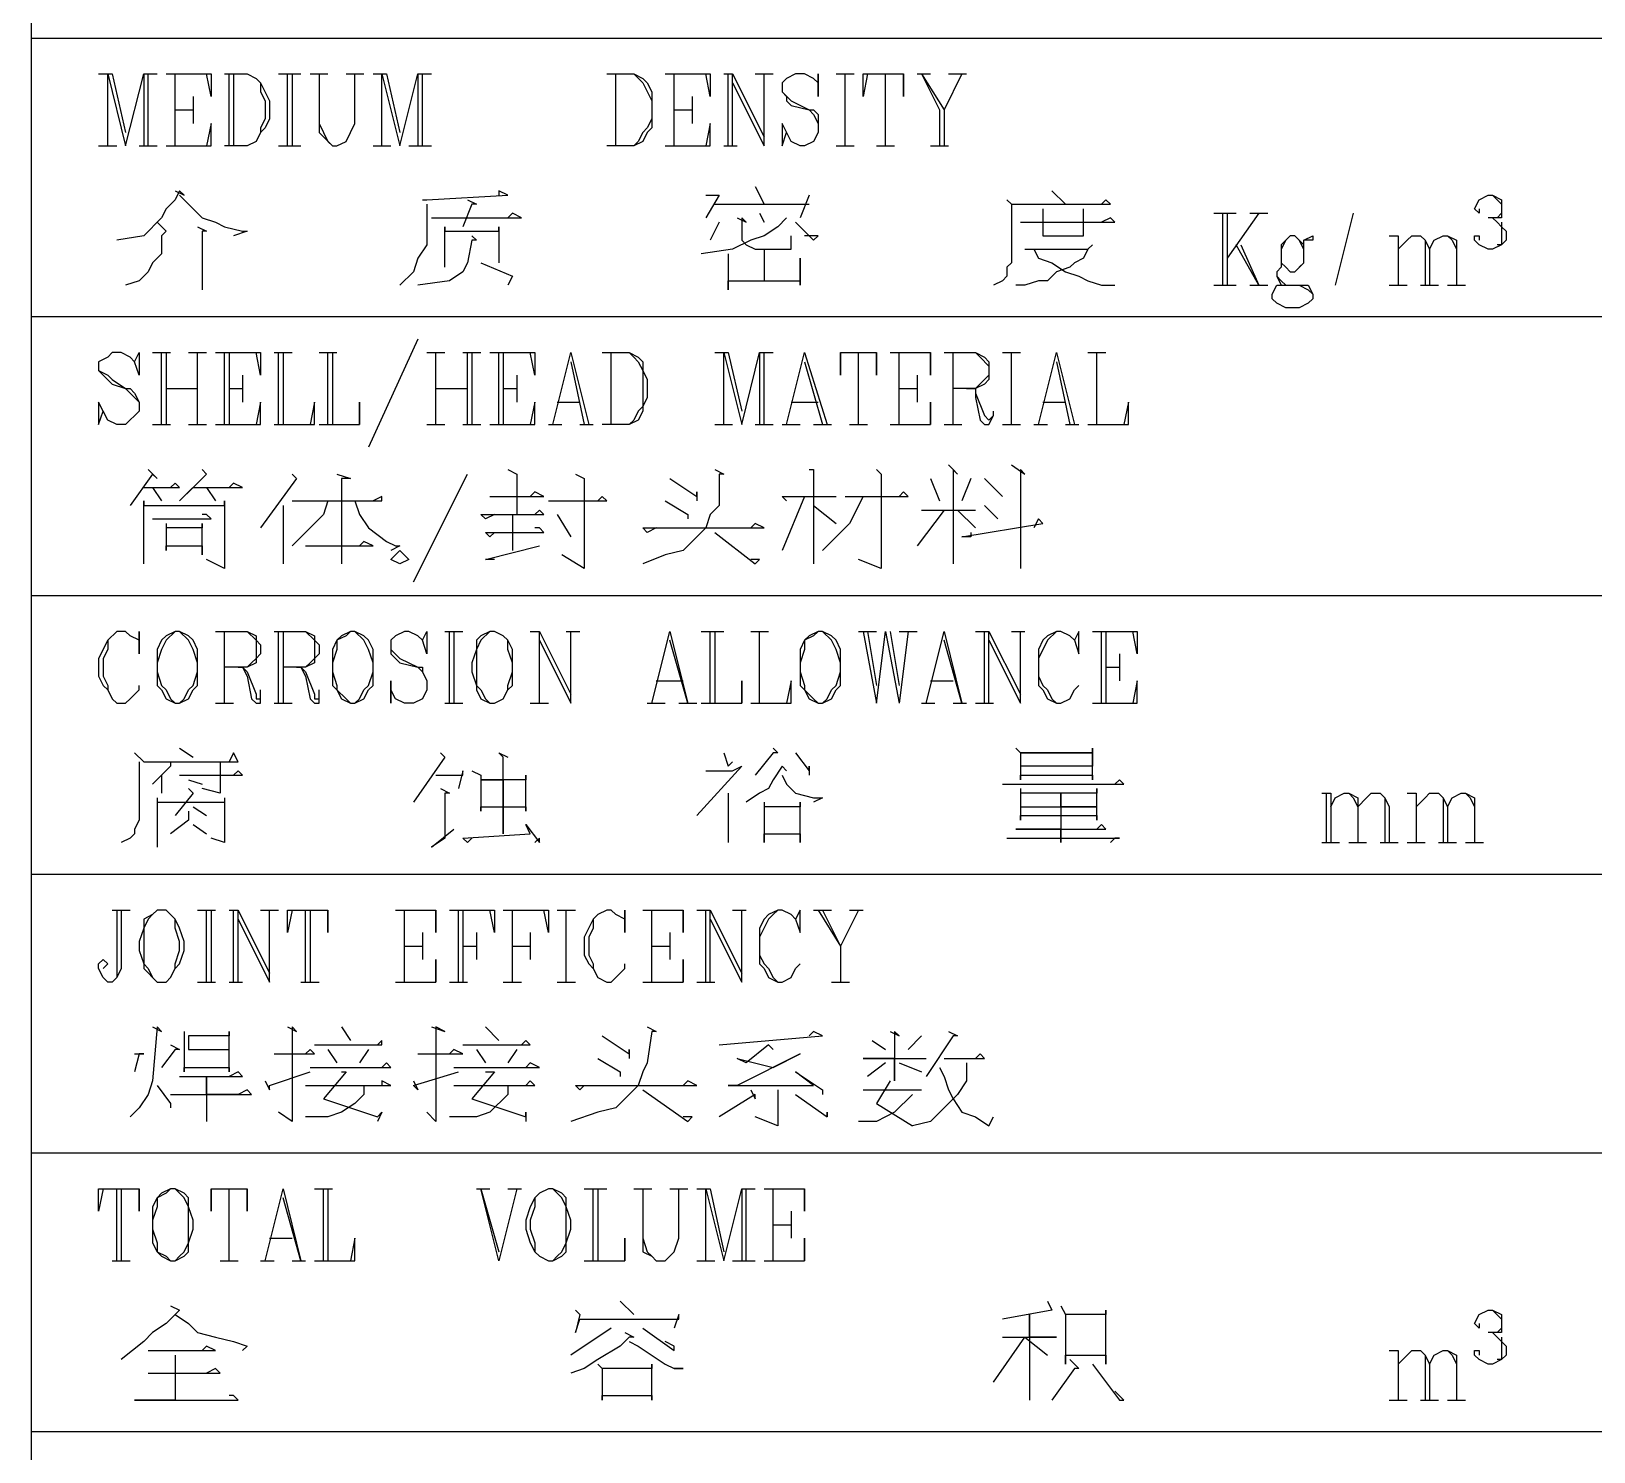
# Model space of a CAD drawing. Extents: x 51 to 246, y 3 to 417.
# Drawn here: x 183.56 to 198.27, y 373.23 to 386.61 of the extents above; entities that cross this region are included whole.
import ezdxf

# ---------------------------------------------------------------- set-up
doc = ezdxf.new("R2010")
doc.units = 0
doc.header["$MEASUREMENT"] = 0
doc.layers.add('_____1', color=160, linetype='Continuous')

msp = doc.modelspace()

# ---------------------------------------------------------------- linework, layer by layer
at = {"layer": '_____1', "color": 7}
for p, q in [((183.557, 413.766), (183.557, 349.758)), ((183.557, 386.545), (209.804, 386.545)), ((184.192, 386.207), (184.319, 386.207)), ((184.277, 385.529), (184.277, 386.207)), ((184.319, 386.207), (184.446, 385.656)), ((184.616, 386.207), (184.743, 386.207)), ((184.658, 385.529), (184.658, 386.207)), ((184.912, 385.529), (184.912, 386.207)), ((185.42, 385.529), (185.42, 386.207)), ((185.462, 386.207), (185.462, 385.529)), ((185.886, 386.207), (186.097, 386.207)), ((185.97, 385.529), (185.97, 386.207)), ((186.013, 386.207), (186.013, 385.529)), ((186.182, 386.207), (186.351, 386.207)), ((186.521, 386.207), (186.69, 386.207)), ((186.775, 386.207), (186.902, 386.207)), ((186.859, 385.529), (186.859, 386.207)), ((186.902, 386.207), (187.029, 385.656)), ((187.198, 386.207), (187.325, 386.207)), ((187.24, 385.529), (187.24, 386.207)), ((189.061, 385.529), (189.061, 386.207)), ((189.611, 385.529), (189.611, 386.207)), ((190.077, 386.207), (190.161, 386.207)), ((190.119, 385.529), (190.119, 386.207)), ((190.373, 386.207), (190.542, 386.207)), ((191.135, 386.207), (191.304, 386.207)), ((191.22, 385.529), (191.22, 386.207)), ((191.601, 385.529), (191.601, 386.207)), ((191.897, 386.207), (192.024, 386.207)), ((192.32, 386.207), (192.151, 385.868)), ((192.193, 386.207), (192.363, 386.207)), ((184.912, 385.868), (185.081, 385.868)), ((185.081, 385.995), (185.081, 385.741)), ((189.611, 385.868), (189.78, 385.868)), ((189.78, 385.995), (189.78, 385.741)), ((184.192, 385.529), (184.362, 385.529)), ((184.573, 385.529), (184.743, 385.529)), ((185.886, 385.529), (186.097, 385.529)), ((186.775, 385.529), (186.944, 385.529)), ((187.113, 385.529), (187.325, 385.529)), ((190.077, 385.529), (190.204, 385.529)), ((191.135, 385.529), (191.304, 385.529)), ((191.516, 385.529), (191.685, 385.529)), ((192.024, 385.529), (192.193, 385.529)), ((190.373, 385.148), (190.458, 384.979)), ((190.881, 385.064), (190.796, 384.852)), ((193.167, 385.106), (193.294, 384.979)), ((189.992, 384.979), (190.881, 384.979)), ((190.415, 384.894), (190.458, 384.81)), ((194.691, 384.894), (194.903, 384.894)), ((194.776, 384.217), (194.776, 384.894)), ((194.818, 384.894), (194.818, 384.217)), ((195.114, 384.894), (194.818, 384.471)), ((195.03, 384.894), (195.199, 384.894)), ((196.003, 384.894), (195.834, 384.217)), ((190.034, 384.81), (189.95, 384.64)), ((190.458, 384.556), (190.458, 384.259)), ((196.342, 384.683), (196.427, 384.683)), ((196.427, 384.683), (196.427, 384.217)), ((194.691, 384.217), (194.903, 384.217)), ((195.03, 384.217), (195.199, 384.217)), ((196.342, 384.217), (196.511, 384.217)), ((196.638, 384.217), (196.808, 384.217)), ((196.892, 384.217), (197.062, 384.217)), ((183.557, 383.921), (209.804, 383.921)), ((187.198, 383.709), (186.732, 382.693)), ((184.7, 383.582), (184.87, 383.582)), ((184.785, 382.905), (184.785, 383.582)), ((184.827, 383.582), (184.827, 382.905)), ((185.039, 383.582), (185.208, 383.582)), ((185.124, 382.905), (185.124, 383.582)), ((185.378, 382.905), (185.378, 383.582)), ((185.42, 383.582), (185.42, 382.905)), ((185.843, 383.582), (186.013, 383.582)), ((185.886, 382.905), (185.886, 383.582)), ((185.928, 383.582), (185.928, 382.905)), ((186.267, 383.582), (186.436, 383.582)), ((186.351, 382.905), (186.351, 383.582)), ((186.394, 383.582), (186.394, 382.905)), ((187.283, 383.582), (187.452, 383.582)), ((187.367, 382.905), (187.367, 383.582)), ((187.621, 383.582), (187.791, 383.582)), ((187.664, 382.905), (187.664, 383.582)), ((187.706, 383.582), (187.706, 382.905)), ((187.96, 382.905), (187.96, 383.582)), ((188.002, 383.582), (188.002, 382.905)), ((189.018, 382.905), (189.018, 383.582)), ((189.992, 383.582), (190.119, 383.582)), ((190.077, 382.905), (190.077, 383.582)), ((190.119, 383.582), (190.246, 383.032)), ((190.415, 383.582), (190.542, 383.582)), ((190.458, 382.905), (190.458, 383.582)), ((191.347, 382.905), (191.347, 383.582)), ((191.728, 382.905), (191.728, 383.582)), ((192.236, 382.905), (192.236, 383.582)), ((192.701, 383.582), (192.871, 383.582)), ((192.786, 382.905), (192.786, 383.582)), ((193.506, 383.582), (193.675, 383.582)), ((193.59, 382.905), (193.59, 383.582)), ((185.547, 383.37), (185.547, 383.116)), ((188.129, 383.37), (188.129, 383.116)), ((188.637, 383.497), (188.764, 382.905)), ((190.839, 383.497), (191.008, 382.905)), ((191.897, 383.37), (191.897, 383.116)), ((193.209, 383.497), (193.336, 382.905)), ((184.827, 383.243), (185.124, 383.243)), ((185.42, 383.243), (185.547, 383.243)), ((187.367, 383.243), (187.664, 383.243)), ((188.002, 383.243), (188.129, 383.243)), ((191.728, 383.243), (191.897, 383.243)), ((188.51, 383.116), (188.722, 383.116)), ((190.712, 383.116), (190.966, 383.116)), ((193.082, 383.116), (193.294, 383.116)), ((184.7, 382.905), (184.87, 382.905)), ((185.039, 382.905), (185.208, 382.905)), ((187.283, 382.905), (187.452, 382.905)), ((187.621, 382.905), (187.791, 382.905)), ((188.426, 382.905), (188.553, 382.905)), ((188.722, 382.905), (188.849, 382.905)), ((189.992, 382.905), (190.161, 382.905)), ((190.373, 382.905), (190.542, 382.905)), ((190.627, 382.905), (190.796, 382.905)), ((190.923, 382.905), (191.093, 382.905)), ((191.262, 382.905), (191.431, 382.905)), ((192.151, 382.905), (192.32, 382.905)), ((192.701, 382.905), (192.871, 382.905)), ((192.998, 382.905), (193.125, 382.905)), ((193.294, 382.905), (193.421, 382.905)), ((187.156, 381.423), (187.664, 382.439)), ((192.024, 382.397), (192.109, 382.185)), ((192.405, 382.397), (192.32, 382.185)), ((192.532, 382.397), (192.701, 382.227)), ((184.7, 382.312), (184.785, 382.185)), ((185.208, 382.312), (185.293, 382.185)), ((190.839, 382.227), (190.627, 381.719)), ((185.928, 382.143), (185.928, 381.592)), ((188.087, 382.058), (188.087, 381.719)), ((188.51, 382.058), (188.637, 381.846)), ((190.923, 382.143), (191.135, 381.973)), ((192.151, 382.1), (191.897, 381.762)), ((191.939, 382.1), (192.447, 382.1)), ((192.278, 382.1), (192.447, 381.931)), ((192.532, 382.143), (192.659, 382.016)), ((183.557, 381.296), (209.804, 381.296)), ((185.378, 380.28), (185.378, 380.957)), ((185.886, 380.28), (185.886, 380.957)), ((185.928, 380.957), (185.928, 380.28)), ((187.452, 380.957), (187.621, 380.957)), ((187.494, 380.28), (187.494, 380.957)), ((187.537, 380.957), (187.537, 380.28)), ((188.256, 380.957), (188.341, 380.957)), ((188.341, 380.28), (188.341, 380.957)), ((188.341, 380.957), (188.637, 380.365)), ((188.595, 380.957), (188.722, 380.957)), ((189.865, 380.957), (190.077, 380.957)), ((189.95, 380.28), (189.95, 380.957)), ((189.992, 380.957), (189.992, 380.28)), ((190.331, 380.957), (190.5, 380.957)), ((190.415, 380.28), (190.415, 380.957)), ((191.347, 380.957), (191.516, 380.957)), ((191.389, 380.957), (191.516, 380.28)), ((191.431, 380.957), (191.516, 380.449)), ((191.643, 380.957), (191.728, 380.449)), ((191.812, 380.957), (191.728, 380.28)), ((191.728, 380.957), (191.897, 380.957)), ((192.447, 380.957), (192.574, 380.957)), ((192.532, 380.28), (192.532, 380.957)), ((192.786, 380.957), (192.913, 380.957)), ((193.633, 380.28), (193.633, 380.957)), ((193.675, 380.957), (193.675, 380.28)), ((193.802, 380.746), (193.802, 380.492)), ((193.675, 380.619), (193.802, 380.619)), ((189.442, 380.492), (189.696, 380.492)), ((192.024, 380.492), (192.236, 380.492)), ((185.293, 380.28), (185.462, 380.28)), ((185.843, 380.28), (186.013, 380.28)), ((187.452, 380.28), (187.621, 380.28)), ((188.256, 380.28), (188.426, 380.28)), ((189.357, 380.28), (189.526, 380.28)), ((189.653, 380.28), (189.823, 380.28)), ((191.939, 380.28), (192.066, 380.28)), ((192.236, 380.28), (192.363, 380.28)), ((192.447, 380.28), (192.617, 380.28)), ((184.954, 379.857), (185.081, 379.772)), ((184.785, 379.603), (184.785, 379.433)), ((185.039, 379.56), (185.166, 379.518)), ((184.743, 379.391), (184.743, 378.925)), ((190.119, 379.433), (190.119, 378.968)), ((195.707, 379.433), (195.792, 379.433)), ((195.749, 379.433), (195.749, 378.968)), ((195.792, 379.433), (195.792, 378.968)), ((196.511, 379.433), (196.596, 379.433)), ((196.596, 379.433), (196.596, 378.968)), ((184.743, 379.349), (185.378, 379.349)), ((185.081, 379.306), (185.208, 379.222)), ((185.081, 379.137), (185.208, 379.052)), ((195.707, 378.968), (195.876, 378.968)), ((195.961, 378.968), (196.13, 378.968)), ((196.257, 378.968), (196.427, 378.968)), ((196.511, 378.968), (196.681, 378.968)), ((196.808, 378.968), (196.977, 378.968)), ((197.062, 378.968), (197.231, 378.968)), ((183.557, 378.671), (209.804, 378.671)), ((184.319, 378.333), (184.489, 378.333)), ((185.124, 378.333), (185.293, 378.333)), ((185.208, 377.655), (185.208, 378.333)), ((185.251, 378.333), (185.251, 377.655)), ((185.42, 378.333), (185.505, 378.333)), ((185.462, 377.655), (185.462, 378.333)), ((185.716, 378.333), (185.886, 378.333)), ((186.14, 377.655), (186.14, 378.333)), ((186.182, 378.333), (186.182, 377.655)), ((187.071, 377.655), (187.071, 378.333)), ((187.579, 377.655), (187.579, 378.333)), ((187.621, 378.333), (187.621, 377.655)), ((188.087, 377.655), (188.087, 378.333)), ((188.51, 378.333), (188.68, 378.333)), ((188.595, 377.655), (188.595, 378.333)), ((189.399, 377.655), (189.399, 378.333)), ((189.823, 378.333), (189.95, 378.333)), ((189.907, 377.655), (189.907, 378.333)), ((190.161, 378.333), (190.288, 378.333)), ((190.923, 378.333), (191.093, 378.333)), ((191.347, 378.333), (191.177, 377.994)), ((191.262, 378.333), (191.389, 378.333)), ((187.24, 378.121), (187.24, 377.867)), ((187.748, 378.121), (187.748, 377.867)), ((188.256, 378.121), (188.256, 377.867)), ((189.569, 378.121), (189.569, 377.867)), ((187.071, 377.994), (187.24, 377.994)), ((187.621, 377.994), (187.748, 377.994)), ((188.087, 377.994), (188.256, 377.994)), ((189.399, 377.994), (189.569, 377.994)), ((185.124, 377.655), (185.293, 377.655)), ((185.42, 377.655), (185.547, 377.655)), ((186.097, 377.655), (186.267, 377.655)), ((187.494, 377.655), (187.664, 377.655)), ((188.002, 377.655), (188.172, 377.655)), ((188.51, 377.655), (188.68, 377.655)), ((189.823, 377.655), (189.992, 377.655)), ((191.093, 377.655), (191.262, 377.655)), ((186.478, 377.232), (186.563, 377.105)), ((187.833, 377.232), (187.96, 377.105)), ((191.474, 377.105), (191.601, 377.02)), ((191.939, 377.147), (191.812, 377.02)), ((186.351, 377.02), (186.436, 376.893)), ((186.732, 377.02), (186.648, 376.893)), ((187.748, 377.02), (187.833, 376.893)), ((188.129, 377.02), (188.045, 376.893)), ((191.601, 376.893), (191.431, 376.766)), ((191.728, 376.893), (191.939, 376.809)), ((191.389, 376.639), (191.939, 376.639)), ((183.557, 376.047), (209.804, 376.047)), ((184.362, 375.031), (184.362, 375.708)), ((184.404, 375.708), (184.404, 375.031)), ((185.42, 375.031), (185.42, 375.708)), ((186.224, 375.708), (186.394, 375.708)), ((186.309, 375.031), (186.309, 375.708)), ((186.351, 375.708), (186.351, 375.031)), ((187.748, 375.708), (187.875, 375.708)), ((188.129, 375.708), (187.96, 375.031)), ((188.045, 375.708), (188.172, 375.708)), ((188.764, 375.708), (188.976, 375.708)), ((188.849, 375.031), (188.849, 375.708)), ((188.891, 375.708), (188.891, 375.031)), ((189.23, 375.708), (189.399, 375.708)), ((189.569, 375.708), (189.738, 375.708)), ((189.823, 375.708), (189.95, 375.708)), ((189.907, 375.031), (189.907, 375.708)), ((189.95, 375.708), (190.077, 375.115)), ((190.246, 375.708), (190.373, 375.708)), ((190.288, 375.031), (190.288, 375.708)), ((190.542, 375.031), (190.542, 375.708)), ((190.712, 375.496), (190.712, 375.242)), ((190.542, 375.369), (190.712, 375.369)), ((185.801, 375.242), (186.013, 375.242)), ((184.319, 375.031), (184.489, 375.031)), ((185.335, 375.031), (185.505, 375.031)), ((185.716, 375.031), (185.843, 375.031)), ((186.013, 375.031), (186.14, 375.031)), ((189.823, 375.031), (189.992, 375.031)), ((190.161, 375.031), (190.373, 375.031)), ((189.103, 374.65), (189.23, 374.523)), ((189.018, 374.396), (188.637, 374.142)), ((196.342, 374.184), (196.427, 374.184)), ((196.427, 374.184), (196.427, 373.718)), ((196.342, 373.718), (196.511, 373.718)), ((196.638, 373.718), (196.808, 373.718)), ((196.892, 373.718), (197.062, 373.718)), ((183.557, 373.422), (209.804, 373.422))]:
    msp.add_line(p, q, dxfattribs=at)
for points in [[(184.277, 386.207), (184.446, 385.529), (184.616, 386.207), (184.616, 385.529)], [(184.827, 386.207), (185.251, 386.207), (185.251, 385.995), (185.208, 386.207)], [(185.378, 386.207), (185.589, 386.207), (185.674, 386.164), (185.716, 386.122), (185.801, 385.953), (185.801, 385.783), (185.759, 385.699), (185.716, 385.656), (185.674, 385.572), (185.589, 385.529), (185.378, 385.529)], [(185.589, 386.207), (185.674, 386.164), (185.716, 386.122), (185.716, 386.037), (185.759, 385.953), (185.759, 385.783), (185.716, 385.699), (185.716, 385.656), (185.674, 385.572), (185.589, 385.529)], [(186.267, 386.207), (186.267, 385.656), (186.394, 385.529), (186.436, 385.529), (186.521, 385.572), (186.605, 385.741), (186.605, 386.207)], [(186.267, 386.207), (186.267, 385.741), (186.351, 385.572), (186.394, 385.529)], [(186.859, 386.207), (187.029, 385.529), (187.198, 386.207), (187.198, 385.529)], [(188.976, 386.207), (189.23, 386.207), (189.315, 386.164), (189.357, 386.122), (189.399, 386.037), (189.399, 385.699), (189.357, 385.656), (189.315, 385.572), (189.23, 385.529), (188.976, 385.529)], [(189.23, 386.207), (189.315, 386.122), (189.399, 385.953), (189.399, 385.783), (189.357, 385.699), (189.315, 385.656), (189.272, 385.572), (189.23, 385.529)], [(189.526, 386.207), (189.95, 386.207), (189.95, 385.995), (189.907, 386.207)], [(190.161, 385.529), (190.161, 386.207), (190.458, 385.614)], [(190.161, 386.122), (190.458, 385.529), (190.458, 386.207)], [(190.966, 386.122), (190.966, 386.207), (190.966, 385.995), (190.966, 386.122), (190.923, 386.164), (190.839, 386.207), (190.754, 386.207), (190.669, 386.164), (190.627, 386.122), (190.627, 386.037), (190.669, 385.995), (190.669, 385.953), (190.712, 385.91), (190.881, 385.868), (190.923, 385.826), (190.966, 385.741)], [(191.431, 386.207), (191.389, 385.995), (191.389, 386.207), (191.77, 386.207), (191.77, 385.995), (191.77, 386.207)], [(191.939, 386.207), (192.109, 385.868), (192.109, 385.529)], [(191.939, 386.207), (192.151, 385.868), (192.151, 385.529)], [(190.627, 386.037), (190.712, 385.953), (190.881, 385.868), (190.923, 385.868), (190.966, 385.826), (190.966, 385.656), (190.923, 385.572), (190.839, 385.529), (190.796, 385.529), (190.712, 385.572), (190.627, 385.741), (190.627, 385.529), (190.669, 385.656)], [(184.827, 385.529), (185.251, 385.529), (185.251, 385.741), (185.208, 385.529)], [(189.526, 385.529), (189.95, 385.529), (189.95, 385.741), (189.907, 385.529)], [(184.912, 385.106), (184.997, 385.064), (184.954, 385.106), (184.912, 385.021), (184.827, 384.937), (184.785, 384.852), (184.616, 384.683), (184.362, 384.64)], [(184.954, 385.064), (185.081, 384.937), (185.166, 384.852), (185.293, 384.81), (185.378, 384.767), (185.547, 384.725), (185.589, 384.725), (185.462, 384.683)], [(187.24, 385.021), (187.283, 385.021), (188.045, 385.064), (187.96, 385.106), (187.96, 385.064)], [(187.664, 385.021), (187.748, 384.979), (187.706, 384.979), (187.621, 384.767)], [(189.907, 385.064), (190.034, 385.064), (189.907, 384.852)], [(192.744, 385.021), (192.786, 384.979), (193.717, 384.979), (193.675, 385.021), (193.633, 384.979)], [(197.189, 384.937), (197.189, 384.894), (197.146, 384.937), (197.189, 385.021), (197.273, 385.064), (197.316, 385.064), (197.4, 385.021), (197.4, 384.852), (197.273, 384.852)], [(197.316, 385.064), (197.4, 384.979), (197.4, 384.894), (197.358, 384.852), (197.316, 384.852), (197.358, 384.81), (197.4, 384.767), (197.443, 384.725), (197.443, 384.64), (197.4, 384.598), (197.316, 384.556), (197.273, 384.556), (197.189, 384.598), (197.146, 384.64), (197.146, 384.683), (197.189, 384.683), (197.189, 384.64)], [(187.283, 384.979), (187.283, 384.598), (187.198, 384.471), (187.156, 384.344), (187.029, 384.217)], [(187.325, 384.852), (188.172, 384.852), (188.087, 384.894), (188.045, 384.852)], [(190.669, 384.852), (190.585, 384.767), (190.458, 384.683), (190.331, 384.64), (190.161, 384.556), (189.865, 384.513)], [(190.204, 384.852), (190.288, 384.81), (190.246, 384.852), (190.246, 384.64), (190.288, 384.598), (190.373, 384.556), (190.712, 384.556), (190.712, 384.683)], [(192.786, 384.979), (192.786, 384.429), (192.744, 384.386), (192.744, 384.302), (192.701, 384.259), (192.617, 384.217)], [(192.871, 384.81), (193.76, 384.81), (193.717, 384.852), (193.633, 384.81)], [(193.082, 384.937), (193.082, 384.683), (193.463, 384.683), (193.463, 384.937)], [(184.743, 384.81), (184.827, 384.725), (184.785, 384.683), (184.785, 384.513), (184.7, 384.429), (184.658, 384.344), (184.573, 384.259), (184.446, 384.217)], [(185.124, 384.767), (185.208, 384.725), (185.166, 384.725), (185.166, 384.175)], [(187.452, 384.386), (187.452, 384.767), (187.452, 384.725), (187.96, 384.725), (187.96, 384.767), (187.96, 384.429)], [(190.754, 384.81), (190.923, 384.64), (190.966, 384.683), (190.839, 384.683)], [(197.4, 384.81), (197.4, 384.598), (197.358, 384.598)], [(187.706, 384.683), (187.748, 384.64), (187.706, 384.64), (187.664, 384.429), (187.621, 384.344), (187.494, 384.259), (187.198, 384.217)], [(193.506, 384.556), (193.463, 384.471), (193.379, 384.429), (193.336, 384.386), (193.209, 384.344), (193.125, 384.259), (193.04, 384.259), (192.913, 384.217), (192.828, 384.217)], [(192.913, 384.556), (193.506, 384.556), (193.548, 384.598)], [(192.998, 384.556), (193.04, 384.471), (193.167, 384.429), (193.294, 384.344), (193.421, 384.302), (193.506, 384.259), (193.633, 384.217), (193.76, 384.217)], [(194.945, 384.598), (195.114, 384.217), (194.903, 384.598)], [(195.368, 384.64), (195.326, 384.556), (195.326, 384.429), (195.368, 384.386)], [(195.495, 384.386), (195.538, 384.429), (195.538, 384.556), (195.495, 384.64)], [(195.538, 384.598), (195.538, 384.64), (195.622, 384.683), (195.622, 384.64), (195.538, 384.64)], [(196.427, 384.556), (196.511, 384.64), (196.554, 384.683), (196.638, 384.683), (196.681, 384.64), (196.723, 384.556), (196.723, 384.217)], [(196.638, 384.683), (196.681, 384.64), (196.681, 384.217)], [(196.723, 384.556), (196.765, 384.64), (196.85, 384.683), (196.892, 384.683), (196.977, 384.64), (196.977, 384.217)], [(196.892, 384.683), (196.935, 384.64), (196.977, 384.556), (196.977, 384.217)], [(187.791, 384.429), (188.087, 384.302), (188.045, 384.217)], [(190.119, 384.513), (190.119, 384.175), (190.119, 384.259), (190.796, 384.259), (190.796, 384.217), (190.796, 384.471), (190.796, 384.259)], [(195.326, 384.429), (195.326, 384.386), (195.284, 384.344), (195.284, 384.302), (195.326, 384.217), (195.495, 384.217), (195.58, 384.175), (195.622, 384.132)], [(195.284, 384.302), (195.326, 384.259), (195.368, 384.217), (195.58, 384.217), (195.622, 384.132), (195.622, 384.09), (195.58, 384.048), (195.495, 384.005), (195.368, 384.005), (195.284, 384.048), (195.241, 384.09), (195.241, 384.132), (195.284, 384.217), (195.368, 384.217)], [(184.531, 383.497), (184.573, 383.582), (184.573, 383.37), (184.531, 383.497), (184.489, 383.54), (184.404, 383.582), (184.319, 383.582), (184.277, 383.54), (184.192, 383.497), (184.192, 383.413), (184.319, 383.286), (184.446, 383.243), (184.573, 383.116)], [(185.293, 383.582), (185.716, 383.582), (185.716, 383.37), (185.674, 383.582)], [(187.875, 383.582), (188.299, 383.582), (188.299, 383.37), (188.256, 383.582)], [(188.468, 382.905), (188.637, 383.582), (188.807, 382.905)], [(188.934, 383.582), (189.188, 383.582), (189.272, 383.54), (189.315, 383.497), (189.315, 383.413), (189.357, 383.328), (189.357, 383.159), (189.315, 383.074), (189.315, 383.032), (189.272, 382.947), (189.188, 382.905), (188.934, 382.905)], [(189.188, 383.582), (189.23, 383.54), (189.272, 383.497), (189.315, 383.413), (189.315, 383.074), (189.272, 383.032), (189.23, 382.947), (189.188, 382.905)], [(190.077, 383.582), (190.246, 382.905), (190.415, 383.582), (190.415, 382.905)], [(190.669, 382.905), (190.839, 383.582), (191.05, 382.905)], [(191.177, 383.582), (191.177, 383.37), (191.177, 383.582), (191.516, 383.582), (191.516, 383.37), (191.516, 383.582)], [(191.643, 383.582), (192.024, 383.582), (192.024, 383.37), (192.024, 383.582)], [(192.151, 383.582), (192.447, 383.582), (192.532, 383.54), (192.574, 383.497), (192.574, 383.328), (192.532, 383.286), (192.447, 383.243), (192.236, 383.243)], [(192.447, 383.582), (192.49, 383.54), (192.574, 383.455), (192.574, 383.37), (192.447, 383.243)], [(193.04, 382.905), (193.209, 383.582), (193.379, 382.905)], [(184.192, 383.413), (184.277, 383.37), (184.319, 383.328), (184.446, 383.243), (184.489, 383.243), (184.531, 383.201), (184.573, 383.116), (184.573, 383.032), (184.446, 382.905), (184.362, 382.905), (184.277, 382.947), (184.192, 383.116), (184.192, 382.905), (184.235, 383.032)], [(192.363, 383.243), (192.447, 383.243), (192.447, 383.201), (192.532, 382.989), (192.574, 382.947), (192.617, 382.989)], [(192.447, 383.243), (192.447, 383.159), (192.49, 382.947), (192.532, 382.905), (192.574, 382.905), (192.617, 382.989), (192.617, 383.032)], [(185.293, 382.905), (185.716, 382.905), (185.716, 383.116), (185.674, 382.905)], [(185.843, 382.905), (186.224, 382.905), (186.224, 383.116), (186.182, 382.905)], [(186.267, 382.905), (186.648, 382.905), (186.648, 383.116), (186.648, 382.905)], [(187.875, 382.905), (188.299, 382.905), (188.299, 383.116), (188.256, 382.905)], [(191.643, 382.905), (192.024, 382.905), (192.024, 383.116), (192.024, 382.905)], [(193.506, 382.905), (193.887, 382.905), (193.887, 383.116), (193.844, 382.905)], [(184.658, 382.481), (184.743, 382.397), (184.7, 382.439), (184.489, 382.143)], [(185.166, 382.481), (185.208, 382.439), (184.954, 382.185), (185.081, 382.312), (185.547, 382.312), (185.462, 382.354), (185.42, 382.312)], [(188.045, 382.481), (188.129, 382.439), (188.129, 382.058)], [(189.992, 382.481), (190.077, 382.439), (190.034, 382.439), (190.034, 382.143), (189.95, 382.058), (189.907, 381.931), (189.696, 381.719), (189.526, 381.677), (189.315, 381.592)], [(190.881, 382.481), (190.923, 382.481), (190.923, 381.592)], [(191.516, 382.481), (191.558, 382.439), (191.558, 381.55), (191.347, 381.635)], [(192.193, 382.524), (192.278, 382.439), (192.236, 382.481), (192.236, 381.592)], [(192.786, 382.524), (192.913, 382.439), (192.871, 382.481), (192.871, 381.55)], [(184.616, 382.312), (184.954, 382.312), (184.912, 382.354), (184.87, 382.312)], [(186.013, 382.439), (186.055, 382.397), (185.716, 381.931)], [(186.436, 382.439), (186.563, 382.397), (186.478, 382.397), (186.478, 381.592)], [(188.68, 382.439), (188.764, 382.397), (188.764, 381.55), (188.553, 381.677)], [(189.569, 382.397), (189.823, 382.227), (189.823, 382.27), (189.823, 382.185)], [(184.616, 381.592), (184.616, 382.185), (184.616, 382.143), (185.378, 382.143), (185.378, 382.185), (185.378, 381.55), (185.208, 381.635)], [(186.013, 382.185), (186.859, 382.185), (186.859, 382.227), (186.775, 382.185)], [(186.351, 382.185), (186.309, 382.058), (186.013, 381.762)], [(186.605, 382.185), (186.648, 382.058), (186.732, 381.931), (186.902, 381.804), (186.986, 381.762), (187.029, 381.762), (186.944, 381.719)], [(187.875, 382.227), (188.383, 382.227), (188.299, 382.27), (188.256, 382.227)], [(188.426, 382.185), (188.976, 382.185), (188.934, 382.227), (188.891, 382.185)], [(189.526, 382.185), (189.738, 382.058), (189.738, 382.016)], [(190.669, 382.185), (190.627, 382.227), (191.135, 382.227)], [(191.389, 382.227), (191.262, 381.973), (191.008, 381.719)], [(191.22, 382.227), (191.812, 382.227), (191.77, 382.27), (191.728, 382.227)], [(184.7, 382.016), (185.251, 382.016), (185.208, 382.058), (185.166, 382.058)], [(187.918, 382.058), (187.833, 382.016), (187.791, 382.058), (188.383, 382.058), (188.341, 382.1), (188.299, 382.058)], [(184.827, 381.973), (184.827, 381.719), (184.827, 381.762), (185.166, 381.762), (185.166, 381.677), (185.166, 381.973), (185.166, 381.931), (184.827, 381.931)], [(187.918, 381.889), (187.875, 381.846), (187.833, 381.889), (188.383, 381.889), (188.341, 381.931), (188.299, 381.931)], [(189.442, 381.931), (189.357, 381.889), (189.315, 381.931), (190.458, 381.931), (190.373, 381.973), (190.331, 381.931)], [(192.405, 381.889), (192.405, 381.846), (192.32, 381.846), (193.082, 381.973), (193.04, 382.016), (192.998, 381.931)], [(186.14, 381.762), (186.775, 381.762), (186.69, 381.804), (186.648, 381.762)], [(187.918, 381.635), (187.833, 381.635), (188.341, 381.762)], [(189.992, 381.889), (190.373, 381.592), (190.415, 381.635), (190.331, 381.635)], [(184.573, 380.873), (184.573, 380.746), (184.573, 380.957), (184.573, 380.873), (184.489, 380.915), (184.446, 380.957), (184.362, 380.957), (184.277, 380.873), (184.192, 380.703), (184.192, 380.534), (184.235, 380.449), (184.277, 380.407), (184.319, 380.322), (184.362, 380.28), (184.446, 380.28), (184.489, 380.322), (184.573, 380.407), (184.573, 380.449)], [(184.362, 380.957), (184.277, 380.873), (184.277, 380.788), (184.235, 380.703), (184.235, 380.534), (184.277, 380.449), (184.277, 380.407), (184.319, 380.322), (184.362, 380.28)], [(184.912, 380.957), (184.827, 380.915), (184.785, 380.873), (184.743, 380.788), (184.743, 380.449), (184.785, 380.407), (184.827, 380.322), (184.912, 380.28), (184.954, 380.28), (185.039, 380.322), (185.081, 380.407), (185.124, 380.449), (185.124, 380.788), (185.081, 380.873), (185.039, 380.915), (184.954, 380.957), (184.912, 380.957), (184.827, 380.873), (184.785, 380.788), (184.743, 380.661), (184.743, 380.576), (184.785, 380.449), (184.827, 380.407), (184.87, 380.322), (184.912, 380.28)], [(184.954, 380.28), (184.997, 380.322), (185.039, 380.407), (185.081, 380.449), (185.124, 380.576), (185.124, 380.661), (185.081, 380.788), (185.039, 380.873), (184.954, 380.957)], [(185.293, 380.957), (185.589, 380.957), (185.674, 380.915), (185.674, 380.873), (185.716, 380.83), (185.716, 380.746), (185.674, 380.703), (185.674, 380.661), (185.589, 380.619), (185.378, 380.619)], [(185.589, 380.957), (185.674, 380.873), (185.674, 380.703), (185.632, 380.661), (185.589, 380.619)], [(185.843, 380.957), (186.14, 380.957), (186.224, 380.915), (186.224, 380.873), (186.267, 380.83), (186.267, 380.746), (186.224, 380.703), (186.224, 380.661), (186.14, 380.619), (185.928, 380.619)], [(186.14, 380.957), (186.224, 380.873), (186.224, 380.703), (186.182, 380.661), (186.14, 380.619)], [(186.563, 380.957), (186.478, 380.915), (186.436, 380.873), (186.394, 380.788), (186.394, 380.449), (186.436, 380.407), (186.478, 380.322), (186.563, 380.28), (186.605, 380.28), (186.69, 380.322), (186.732, 380.407), (186.775, 380.449), (186.775, 380.788), (186.732, 380.873), (186.69, 380.915), (186.605, 380.957), (186.563, 380.957), (186.521, 380.915), (186.436, 380.873), (186.436, 380.788), (186.394, 380.661), (186.394, 380.576), (186.436, 380.449), (186.436, 380.407), (186.521, 380.322), (186.563, 380.28)], [(186.605, 380.28), (186.648, 380.322), (186.69, 380.407), (186.732, 380.449), (186.775, 380.576), (186.775, 380.661), (186.732, 380.788), (186.69, 380.873), (186.605, 380.957)], [(187.24, 380.873), (187.283, 380.957), (187.283, 380.746), (187.24, 380.873), (187.198, 380.915), (187.113, 380.957), (187.071, 380.957), (186.986, 380.915), (186.944, 380.873), (186.944, 380.746), (187.029, 380.661), (187.198, 380.619), (187.24, 380.576), (187.283, 380.492)], [(187.875, 380.957), (187.791, 380.915), (187.748, 380.873), (187.748, 380.788), (187.706, 380.661), (187.706, 380.576), (187.748, 380.449), (187.748, 380.407), (187.791, 380.322), (187.875, 380.28), (187.918, 380.28), (188.002, 380.322), (188.045, 380.407), (188.087, 380.449), (188.087, 380.788), (188.045, 380.873), (188.002, 380.915), (187.918, 380.957), (187.875, 380.957), (187.791, 380.873), (187.748, 380.788), (187.748, 380.449), (187.791, 380.407), (187.833, 380.322), (187.875, 380.28)], [(187.918, 380.28), (188.002, 380.322), (188.045, 380.407), (188.045, 380.449), (188.087, 380.576), (188.087, 380.661), (188.045, 380.788), (188.045, 380.873), (188.002, 380.915), (187.918, 380.957)], [(188.341, 380.873), (188.637, 380.28), (188.637, 380.957)], [(189.399, 380.28), (189.569, 380.957), (189.738, 380.28), (189.569, 380.873)], [(190.966, 380.957), (190.881, 380.915), (190.839, 380.873), (190.796, 380.788), (190.796, 380.449), (190.839, 380.407), (190.881, 380.322), (190.966, 380.28), (191.008, 380.28), (191.093, 380.322), (191.135, 380.407), (191.177, 380.449), (191.177, 380.788), (191.135, 380.873), (191.093, 380.915), (191.008, 380.957), (190.966, 380.957), (190.923, 380.915), (190.839, 380.873), (190.839, 380.788), (190.796, 380.661), (190.796, 380.576), (190.839, 380.449), (190.839, 380.407), (190.923, 380.322), (190.966, 380.28)], [(191.008, 380.28), (191.05, 380.322), (191.093, 380.407), (191.135, 380.449), (191.177, 380.576), (191.177, 380.661), (191.135, 380.788), (191.093, 380.873), (191.008, 380.957)], [(191.516, 380.28), (191.601, 380.957), (191.728, 380.28)], [(191.982, 380.28), (192.151, 380.957), (192.32, 380.28), (192.151, 380.873)], [(192.574, 380.28), (192.574, 380.957), (192.871, 380.365)], [(192.574, 380.873), (192.871, 380.28), (192.871, 380.957)], [(193.379, 380.873), (193.421, 380.746), (193.421, 380.957), (193.379, 380.873), (193.336, 380.915), (193.252, 380.957), (193.209, 380.957), (193.125, 380.915), (193.082, 380.873), (193.04, 380.788), (193.04, 380.449), (193.082, 380.407), (193.125, 380.322), (193.209, 380.28), (193.252, 380.28), (193.336, 380.322), (193.379, 380.407), (193.421, 380.449)], [(193.209, 380.957), (193.125, 380.873), (193.04, 380.703), (193.04, 380.534), (193.082, 380.449), (193.125, 380.407), (193.167, 380.322), (193.209, 380.28)], [(193.548, 380.957), (193.971, 380.957), (193.971, 380.746), (193.929, 380.957)], [(186.944, 380.788), (187.029, 380.703), (187.198, 380.619), (187.24, 380.619), (187.24, 380.576), (187.283, 380.492), (187.283, 380.407), (187.24, 380.322), (187.156, 380.28), (187.071, 380.28), (186.986, 380.322), (186.944, 380.407), (186.944, 380.492), (186.944, 380.28), (186.944, 380.407)], [(185.505, 380.619), (185.547, 380.619), (185.589, 380.576), (185.674, 380.365), (185.674, 380.322), (185.716, 380.322), (185.716, 380.365)], [(185.547, 380.619), (185.589, 380.534), (185.632, 380.322), (185.674, 380.28), (185.716, 380.28), (185.716, 380.407)], [(186.055, 380.619), (186.097, 380.619), (186.14, 380.576), (186.224, 380.365), (186.224, 380.322), (186.267, 380.322), (186.267, 380.365)], [(186.097, 380.619), (186.14, 380.534), (186.182, 380.322), (186.224, 380.28), (186.267, 380.28), (186.267, 380.407)], [(189.865, 380.28), (190.246, 380.28), (190.246, 380.492), (190.246, 380.28)], [(190.331, 380.28), (190.712, 380.28), (190.712, 380.492), (190.669, 380.28)], [(193.548, 380.28), (193.971, 380.28), (193.971, 380.492), (193.929, 380.28)], [(190.542, 379.857), (190.585, 379.814), (190.542, 379.814), (190.373, 379.603)], [(192.828, 379.857), (192.871, 379.814), (192.871, 379.56), (192.871, 379.603), (193.548, 379.603), (193.548, 379.56), (193.548, 379.857), (193.548, 379.814), (192.871, 379.814), (193.548, 379.814), (193.548, 379.687), (192.871, 379.687)], [(184.573, 379.73), (184.573, 379.179), (184.531, 379.095), (184.531, 379.052), (184.489, 379.01), (184.404, 378.968)], [(184.531, 379.814), (184.616, 379.73), (185.505, 379.73), (185.462, 379.814), (185.42, 379.73)], [(184.87, 379.73), (184.87, 379.687), (184.7, 379.518)], [(185.335, 379.73), (185.335, 379.433), (185.166, 379.476)], [(187.41, 379.814), (187.452, 379.772), (187.156, 379.349)], [(187.706, 379.645), (187.791, 379.603), (187.791, 379.264), (187.791, 379.306), (188.214, 379.306), (188.214, 379.264), (188.214, 379.603), (188.214, 379.56), (187.791, 379.56), (188.002, 379.56), (188.002, 379.052), (188.002, 379.772), (187.96, 379.814), (188.045, 379.772)], [(189.907, 379.645), (190.161, 379.645), (190.246, 379.687), (189.823, 379.222)], [(190.077, 379.814), (190.119, 379.687), (190.161, 379.73), (190.119, 379.687)], [(190.627, 379.687), (190.669, 379.645), (190.627, 379.687), (190.542, 379.56), (190.5, 379.476), (190.415, 379.433), (190.288, 379.349)], [(190.754, 379.814), (190.881, 379.645), (190.881, 379.687), (190.881, 379.603)], [(184.954, 379.603), (185.547, 379.603), (185.505, 379.645), (185.462, 379.603)], [(187.367, 379.603), (187.621, 379.603), (187.621, 379.645), (187.579, 379.476)], [(190.627, 379.603), (190.669, 379.518), (190.754, 379.433), (190.923, 379.391), (191.008, 379.391), (190.923, 379.349)], [(192.701, 379.518), (193.844, 379.518), (193.802, 379.56), (193.76, 379.518)], [(185.039, 379.476), (185.081, 379.433), (184.912, 379.222)], [(185.378, 379.391), (185.378, 378.968), (185.251, 379.01)], [(187.41, 379.476), (187.494, 379.433), (187.452, 379.433), (187.452, 379.01), (187.325, 378.925), (187.537, 379.095)], [(192.871, 379.476), (192.871, 379.179), (192.871, 379.222), (193.59, 379.222), (193.59, 379.179), (193.59, 379.476), (193.59, 379.433), (192.871, 379.433), (192.871, 379.306), (193.59, 379.306), (193.252, 379.306), (193.252, 379.433), (193.252, 378.968), (193.252, 379.095), (192.828, 379.095), (193.675, 379.095), (193.633, 379.137), (193.59, 379.095)], [(195.792, 379.306), (195.834, 379.391), (195.919, 379.433), (195.961, 379.433), (196.046, 379.391), (196.046, 378.968)], [(195.961, 379.433), (196.003, 379.391), (196.046, 379.306), (196.046, 378.968)], [(196.046, 379.306), (196.13, 379.391), (196.173, 379.433), (196.257, 379.433), (196.3, 379.391), (196.342, 379.306), (196.342, 378.968)], [(196.257, 379.433), (196.3, 379.391), (196.3, 378.968)], [(196.596, 379.306), (196.681, 379.391), (196.723, 379.433), (196.808, 379.433), (196.85, 379.391), (196.892, 379.306), (196.892, 378.968)], [(196.808, 379.433), (196.85, 379.391), (196.85, 378.968)], [(196.892, 379.306), (196.935, 379.391), (197.019, 379.433), (197.062, 379.433), (197.146, 379.391), (197.146, 378.968)], [(197.062, 379.433), (197.104, 379.391), (197.146, 379.306), (197.146, 378.968)], [(185.039, 379.264), (185.039, 379.179), (184.87, 379.052)], [(190.458, 379.349), (190.458, 378.968), (190.458, 379.052), (190.796, 379.052), (190.796, 378.968), (190.796, 379.349), (190.796, 379.306), (190.458, 379.306)], [(187.706, 379.01), (187.664, 378.968), (187.621, 379.01), (188.256, 379.052), (188.214, 379.137), (188.341, 378.968), (188.341, 379.01), (188.299, 378.968)], [(192.744, 379.01), (193.802, 379.01), (193.76, 379.01), (193.717, 378.968)], [(184.404, 378.333), (184.404, 377.782), (184.362, 377.698), (184.319, 377.655), (184.277, 377.655), (184.235, 377.698), (184.192, 377.782), (184.192, 377.825), (184.235, 377.867), (184.277, 377.825), (184.235, 377.782)], [(184.362, 378.333), (184.362, 377.698), (184.319, 377.655)], [(184.743, 378.333), (184.7, 378.29), (184.616, 378.248), (184.616, 378.163), (184.573, 378.036), (184.573, 377.952), (184.616, 377.825), (184.616, 377.782), (184.743, 377.655), (184.827, 377.655), (184.87, 377.698), (184.912, 377.782), (184.954, 377.825), (184.997, 377.952), (184.997, 378.036), (184.954, 378.163), (184.912, 378.248), (184.87, 378.29), (184.827, 378.333), (184.743, 378.333), (184.7, 378.29), (184.658, 378.248), (184.616, 378.163), (184.616, 377.825), (184.658, 377.782), (184.7, 377.698), (184.743, 377.655)], [(184.827, 377.655), (184.87, 377.698), (184.912, 377.782), (184.912, 377.825), (184.954, 377.952), (184.954, 378.036), (184.912, 378.163), (184.912, 378.248), (184.87, 378.29), (184.827, 378.333)], [(185.505, 377.655), (185.505, 378.333), (185.801, 377.74)], [(185.505, 378.248), (185.801, 377.655), (185.801, 378.333)], [(186.013, 378.333), (185.97, 378.121), (185.97, 378.333), (186.351, 378.333), (186.351, 378.121), (186.351, 378.333)], [(186.986, 378.333), (187.367, 378.333), (187.367, 378.121), (187.367, 378.333)], [(187.494, 378.333), (187.918, 378.333), (187.918, 378.121), (187.875, 378.333)], [(188.002, 378.333), (188.426, 378.333), (188.426, 378.121), (188.383, 378.333)], [(189.145, 378.248), (189.145, 378.121), (189.145, 378.333), (189.145, 378.248), (189.061, 378.29), (189.018, 378.333), (188.976, 378.333), (188.891, 378.29), (188.849, 378.248), (188.764, 378.079), (188.764, 377.909), (188.807, 377.825), (188.849, 377.782), (188.891, 377.698), (188.976, 377.655), (189.018, 377.655), (189.145, 377.782), (189.145, 377.825)], [(188.976, 378.333), (188.891, 378.29), (188.849, 378.248), (188.849, 378.163), (188.807, 378.079), (188.807, 377.909), (188.849, 377.825), (188.849, 377.782), (188.891, 377.698), (188.976, 377.655)], [(189.315, 378.333), (189.696, 378.333), (189.696, 378.121), (189.696, 378.333)], [(189.95, 377.655), (189.95, 378.333), (190.246, 377.74)], [(189.95, 378.248), (190.246, 377.655), (190.246, 378.333)], [(190.754, 378.248), (190.796, 378.121), (190.796, 378.333), (190.754, 378.248), (190.712, 378.29), (190.627, 378.333), (190.585, 378.333), (190.5, 378.29), (190.458, 378.248), (190.415, 378.163), (190.415, 377.825), (190.458, 377.782), (190.5, 377.698), (190.585, 377.655), (190.627, 377.655), (190.712, 377.698), (190.754, 377.782), (190.796, 377.825)], [(190.585, 378.333), (190.542, 378.29), (190.5, 378.248), (190.415, 378.079), (190.415, 377.909), (190.458, 377.825), (190.5, 377.782), (190.542, 377.698), (190.585, 377.655)], [(190.966, 378.333), (191.177, 377.994), (191.177, 377.655)], [(191.008, 378.333), (191.177, 377.994), (191.177, 377.655)], [(186.986, 377.655), (187.367, 377.655), (187.367, 377.867), (187.367, 377.655)], [(189.315, 377.655), (189.696, 377.655), (189.696, 377.867), (189.696, 377.655)], [(184.7, 377.232), (184.785, 377.19), (184.743, 377.232), (184.7, 376.724), (184.658, 376.597), (184.573, 376.47), (184.489, 376.385)], [(184.997, 377.19), (184.997, 376.809), (184.997, 376.851), (185.42, 376.851), (185.42, 376.809), (185.42, 377.19), (185.42, 377.147), (185.039, 377.147), (185.039, 377.02), (185.42, 377.02)], [(185.97, 377.232), (186.055, 377.19), (186.013, 377.232), (186.013, 376.343), (185.886, 376.428)], [(187.325, 377.232), (187.452, 377.19), (187.367, 377.232), (187.367, 376.343), (187.283, 376.428)], [(189.357, 377.232), (189.442, 377.19), (189.399, 377.19), (189.357, 376.893), (189.315, 376.809), (189.272, 376.682), (189.061, 376.47), (188.891, 376.428), (188.637, 376.343)], [(190.034, 377.063), (191.008, 377.147), (190.923, 377.19), (190.881, 377.147)], [(191.643, 377.19), (191.728, 377.147), (191.685, 377.19), (191.685, 376.724), (191.685, 376.936), (191.389, 376.936), (191.982, 376.936)], [(192.193, 377.19), (192.278, 377.147), (192.236, 377.147), (191.982, 376.766)], [(184.87, 377.063), (184.954, 377.02), (184.912, 377.02), (184.785, 376.851)], [(186.224, 377.063), (186.859, 377.063), (186.859, 377.105), (186.817, 377.063)], [(187.621, 377.063), (188.256, 377.063), (188.214, 377.105), (188.172, 377.063)], [(188.934, 377.147), (189.188, 376.978), (189.188, 377.02), (189.188, 376.936)], [(190.5, 377.063), (190.542, 377.02), (190.5, 377.063), (190.288, 376.893), (190.204, 376.936), (190.542, 376.851), (190.796, 376.978), (190.204, 376.682), (190.119, 376.682), (190.923, 376.682), (190.754, 376.809), (191.008, 376.639), (191.008, 376.597)], [(184.531, 376.978), (184.616, 376.978), (184.573, 376.978), (184.531, 376.809)], [(185.843, 376.978), (186.224, 376.978), (186.182, 377.02), (186.14, 376.978)], [(186.182, 376.851), (186.944, 376.851), (186.902, 376.893), (186.859, 376.851)], [(187.198, 376.978), (187.621, 376.978), (187.537, 377.02), (187.494, 376.978)], [(187.537, 376.851), (188.341, 376.851), (188.256, 376.893), (188.214, 376.851)], [(188.891, 376.936), (189.103, 376.809), (189.103, 376.766)], [(192.363, 376.893), (192.363, 376.724), (192.278, 376.597), (192.024, 376.343), (191.855, 376.301)], [(192.151, 376.936), (192.532, 376.936), (192.49, 376.978), (192.447, 376.936)], [(184.87, 376.597), (185.632, 376.597), (185.589, 376.639), (185.505, 376.597), (185.208, 376.597), (185.208, 376.766), (185.208, 376.343)], [(184.954, 376.766), (185.547, 376.766), (185.505, 376.809), (185.42, 376.766)], [(185.759, 376.724), (185.801, 376.639), (185.801, 376.682), (186.182, 376.809)], [(186.478, 376.809), (186.521, 376.809), (186.309, 376.555), (186.817, 376.385), (186.859, 376.428), (186.817, 376.343)], [(187.156, 376.724), (187.198, 376.639), (187.156, 376.682), (187.579, 376.809)], [(187.833, 376.809), (187.918, 376.809), (187.706, 376.555), (188.214, 376.385), (188.214, 376.428), (188.214, 376.343)], [(192.109, 376.851), (192.151, 376.766), (192.193, 376.639), (192.236, 376.555), (192.32, 376.428), (192.447, 376.385), (192.574, 376.301), (192.617, 376.385)], [(184.743, 376.682), (184.87, 376.512), (184.87, 376.47)], [(186.14, 376.682), (186.944, 376.682), (186.859, 376.724), (186.859, 376.682)], [(186.69, 376.682), (186.69, 376.597), (186.605, 376.512), (186.478, 376.428), (186.351, 376.385), (186.14, 376.385)], [(188.045, 376.682), (188.045, 376.597), (187.875, 376.428), (187.748, 376.385), (187.494, 376.385)], [(187.537, 376.682), (188.299, 376.682), (188.256, 376.724), (188.214, 376.682)], [(188.764, 376.682), (188.722, 376.639), (188.68, 376.682), (189.823, 376.682), (189.738, 376.724), (189.696, 376.682)], [(189.315, 376.639), (189.738, 376.343), (189.78, 376.385), (189.696, 376.385)], [(190.331, 376.639), (190.373, 376.555), (190.373, 376.597), (190.034, 376.385)], [(190.585, 376.639), (190.585, 376.301), (190.373, 376.385)], [(190.754, 376.597), (191.05, 376.385), (191.05, 376.428), (191.05, 376.385)], [(191.855, 376.597), (191.685, 376.428), (191.601, 376.385), (191.516, 376.343), (191.347, 376.343)], [(191.643, 376.724), (191.516, 376.512), (191.855, 376.301)], [(184.235, 375.708), (184.192, 375.496), (184.192, 375.708), (184.573, 375.708), (184.573, 375.496), (184.573, 375.708)], [(184.87, 375.708), (184.785, 375.666), (184.743, 375.623), (184.7, 375.539), (184.7, 375.2), (184.743, 375.115), (184.785, 375.073), (184.87, 375.031), (184.912, 375.031), (184.997, 375.073), (185.039, 375.115), (185.039, 375.2), (185.081, 375.327), (185.081, 375.412), (185.039, 375.539), (185.039, 375.623), (184.997, 375.666), (184.912, 375.708), (184.87, 375.708), (184.827, 375.666), (184.743, 375.623), (184.743, 375.539), (184.7, 375.412), (184.7, 375.327), (184.743, 375.2), (184.743, 375.115), (184.827, 375.073), (184.87, 375.031)], [(184.912, 375.031), (184.954, 375.073), (184.997, 375.115), (185.039, 375.2), (185.039, 375.539), (184.997, 375.623), (184.912, 375.708)], [(185.251, 375.708), (185.251, 375.496), (185.251, 375.708), (185.589, 375.708), (185.589, 375.496), (185.589, 375.708)], [(185.759, 375.031), (185.928, 375.708), (186.097, 375.031), (185.928, 375.623)], [(187.96, 375.031), (187.791, 375.708), (187.96, 375.115)], [(188.426, 375.708), (188.341, 375.666), (188.299, 375.623), (188.256, 375.539), (188.214, 375.412), (188.214, 375.327), (188.256, 375.2), (188.299, 375.115), (188.341, 375.073), (188.426, 375.031), (188.468, 375.031), (188.553, 375.073), (188.595, 375.115), (188.595, 375.2), (188.637, 375.327), (188.637, 375.412), (188.595, 375.539), (188.595, 375.623), (188.553, 375.666), (188.468, 375.708), (188.426, 375.708), (188.341, 375.666), (188.299, 375.623), (188.299, 375.539), (188.256, 375.412), (188.256, 375.327), (188.299, 375.2), (188.299, 375.115), (188.341, 375.073), (188.426, 375.031)], [(188.468, 375.031), (188.51, 375.073), (188.553, 375.115), (188.595, 375.2), (188.595, 375.539), (188.553, 375.623), (188.468, 375.708)], [(189.315, 375.708), (189.315, 375.115), (189.399, 375.073), (189.442, 375.031), (189.526, 375.031), (189.569, 375.073), (189.611, 375.115), (189.653, 375.242), (189.653, 375.708)], [(189.315, 375.708), (189.315, 375.242), (189.357, 375.115), (189.399, 375.073), (189.442, 375.031)], [(189.907, 375.708), (190.077, 375.031), (190.246, 375.708), (190.246, 375.031)], [(190.458, 375.708), (190.839, 375.708), (190.839, 375.496), (190.839, 375.708)], [(186.224, 375.031), (186.605, 375.031), (186.605, 375.242), (186.563, 375.031)], [(188.764, 375.031), (189.145, 375.031), (189.145, 375.242), (189.145, 375.031)], [(190.458, 375.031), (190.839, 375.031), (190.839, 375.242), (190.839, 375.031)], [(184.87, 374.607), (184.954, 374.565), (184.827, 374.438), (184.7, 374.353), (184.616, 374.269), (184.404, 374.099)], [(188.68, 374.565), (188.722, 374.523), (188.68, 374.353), (188.722, 374.48), (189.653, 374.48), (189.653, 374.523), (189.611, 374.396)], [(193.125, 374.65), (193.167, 374.565), (192.701, 374.48)], [(193.252, 374.607), (193.294, 374.523), (193.294, 374.057), (193.294, 374.142), (193.675, 374.142), (193.675, 374.057), (193.675, 374.565), (193.675, 374.523), (193.294, 374.523)], [(197.189, 374.438), (197.189, 374.396), (197.146, 374.438), (197.189, 374.523), (197.273, 374.565), (197.316, 374.565), (197.4, 374.523), (197.4, 374.353), (197.273, 374.353)], [(197.316, 374.565), (197.4, 374.48), (197.4, 374.396), (197.358, 374.353), (197.316, 374.353), (197.358, 374.311), (197.4, 374.269), (197.443, 374.226), (197.443, 374.142), (197.4, 374.099), (197.316, 374.057), (197.273, 374.057), (197.189, 374.099), (197.146, 374.142), (197.146, 374.184), (197.189, 374.184), (197.189, 374.142)], [(184.912, 374.523), (185.039, 374.438), (185.124, 374.353), (185.293, 374.311), (185.462, 374.269), (185.589, 374.226), (185.547, 374.184)], [(189.315, 374.396), (189.611, 374.184), (189.611, 374.226), (189.526, 374.269)], [(192.701, 374.311), (193.209, 374.311), (192.955, 374.311), (192.955, 374.523), (192.955, 373.718)], [(189.145, 374.353), (189.23, 374.311), (189.188, 374.311), (189.103, 374.226), (188.891, 374.099), (188.764, 374.015), (188.637, 373.972)], [(189.188, 374.269), (189.272, 374.226), (189.526, 374.057), (189.611, 374.015), (189.696, 374.015), (189.611, 374.015)], [(192.617, 373.888), (192.913, 374.311), (193.125, 374.142)], [(197.4, 374.311), (197.4, 374.099), (197.358, 374.099)], [(184.912, 374.142), (184.912, 373.718), (184.531, 373.718), (185.505, 373.718), (185.462, 373.761), (185.42, 373.761)], [(184.658, 374.184), (185.293, 374.184), (185.208, 374.226), (185.166, 374.184)], [(193.336, 374.099), (193.421, 374.015), (193.379, 374.015), (193.167, 373.718)], [(196.427, 374.057), (196.511, 374.142), (196.554, 374.184), (196.638, 374.184), (196.681, 374.142), (196.723, 374.057), (196.723, 373.718)], [(196.638, 374.184), (196.681, 374.142), (196.681, 373.718)], [(196.723, 374.057), (196.765, 374.142), (196.85, 374.184), (196.892, 374.184), (196.977, 374.142), (196.977, 373.718)], [(196.892, 374.184), (196.935, 374.142), (196.977, 374.057), (196.977, 373.718)], [(184.658, 373.972), (185.335, 373.972), (185.293, 374.015), (185.208, 373.972)], [(188.891, 374.057), (188.934, 374.015), (188.934, 373.718), (188.934, 373.761), (189.399, 373.761), (189.399, 373.718), (189.399, 374.057), (189.399, 374.015), (188.934, 374.015)], [(193.548, 374.057), (193.802, 373.718), (193.844, 373.718), (193.76, 373.803)]]:
    msp.add_lwpolyline(points, dxfattribs=at)
for points in [[(195.411, 384.683), (195.368, 384.64), (195.326, 384.598), (195.326, 384.429), (195.368, 384.386), (195.411, 384.344), (195.453, 384.344), (195.538, 384.429), (195.538, 384.598), (195.495, 384.64), (195.453, 384.683)], [(187.113, 381.635), (187.029, 381.592), (186.944, 381.635), (187.029, 381.719)]]:
    msp.add_lwpolyline(points, close=True, dxfattribs=at)

doc.saveas('drawing.dxf')
